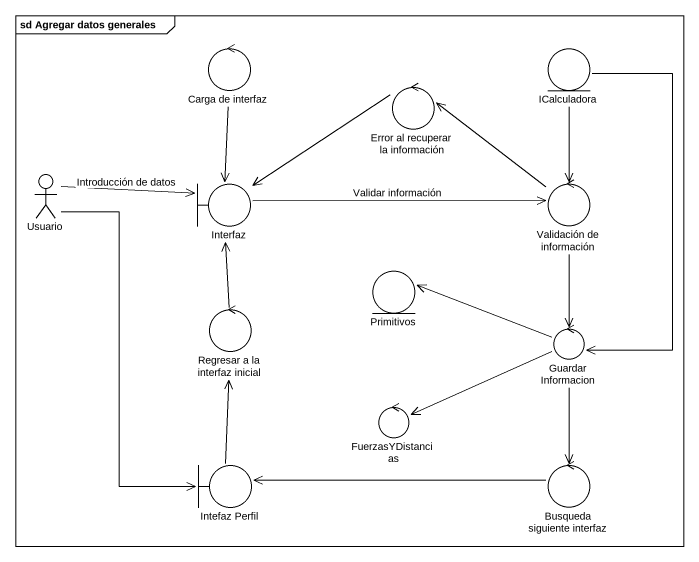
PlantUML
@startuml
mainframe sd Agregar datos generales
control "Carga de interfaz" as Carga_de_interfaz
entity ICalculadora
control "Error al recuperar la información" as Error_al_recuperar_la
actor Usuario
boundary Interfaz
control "Validación de información" as Validación_de_información
entity Primitivos
control "Regresar a la interfaz inicial" as Regresar_a_la_interfaz
control "Guardar Informacion" as Guardar_Informacion
control FuerzasYDistancias
boundary "Intefaz Perfil" as Intefaz_Perfil
control "Busqueda siguiente interfaz" as Busqueda_siguiente_interfaz
Carga_de_interfaz --> Interfaz
ICalculadora --> Validación_de_información
ICalculadora --> Guardar_Informacion
Error_al_recuperar_la -left-> Interfaz
Usuario -right-> Interfaz : Introducción de datos
Usuario --> Intefaz_Perfil
Interfaz -right-> Validación_de_información : Validar información
Validación_de_información -up-> Error_al_recuperar_la
Validación_de_información --> Guardar_Informacion
Regresar_a_la_interfaz -up-> Interfaz
Guardar_Informacion -left-> Primitivos
Guardar_Informacion -left-> FuerzasYDistancias
Guardar_Informacion --> Busqueda_siguiente_interfaz
Intefaz_Perfil -up-> Regresar_a_la_interfaz
Busqueda_siguiente_interfaz -left-> Intefaz_Perfil
@enduml
